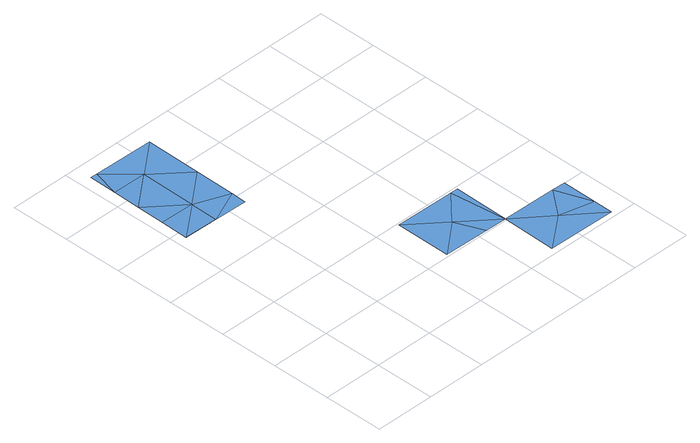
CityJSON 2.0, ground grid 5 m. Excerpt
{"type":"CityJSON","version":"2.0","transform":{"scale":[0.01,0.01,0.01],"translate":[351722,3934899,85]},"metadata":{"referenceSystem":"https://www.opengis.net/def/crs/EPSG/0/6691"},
"CityObjects":{
"waterbody1":{"type":"WaterBody","attributes":{"name":"4","class":"1140","function":"1","WaterBodyRiverFloodingRiskAttribute.description":"2","WaterBodyRiverFloodingRiskAttribute.rankOrg":"2","WaterBodyRiverFloodingRiskAttribute.adminType":"2","WaterBodyRiverFloodingRiskAttribute.scale":"L1"},"geometry":[{"type":"MultiSurface","lod":"1","boundaries":[[[0,1,2]],[[3,0,2]],[[3,2,4]],[[3,4,5]],[[5,4,6]],[[6,4,7]],[[4,8,7]],[[8,4,9]],[[2,10,9]],[[11,10,2]],[[10,11,12]],[[11,1,13]],[[6,7,14]],[[11,2,1]],[[2,9,4]]]}]},
"waterbody2":{"type":"WaterBody","attributes":{"name":"4","class":"1140","function":"1","WaterBodyRiverFloodingRiskAttribute.description":"2","WaterBodyRiverFloodingRiskAttribute.rankOrg":"1","WaterBodyRiverFloodingRiskAttribute.adminType":"2","WaterBodyRiverFloodingRiskAttribute.scale":"L1"},"geometry":[{"type":"MultiSurface","lod":"1","boundaries":[[[15,16,17]],[[16,15,18]],[[19,16,18]],[[18,20,21]],[[15,20,18]],[[19,18,21]]]}]},
"waterbody3":{"type":"WaterBody","attributes":{"name":"4","class":"1140","function":"1","WaterBodyRiverFloodingRiskAttribute.description":"2","WaterBodyRiverFloodingRiskAttribute.rankOrg":"2","WaterBodyRiverFloodingRiskAttribute.adminType":"2","WaterBodyRiverFloodingRiskAttribute.scale":"L1"},"geometry":[{"type":"MultiSurface","lod":"1","boundaries":[[[22,16,23]],[[23,24,22]],[[24,23,25]],[[26,23,16]],[[26,25,23]],[[22,24,27]]]}]}
},
"vertices":[
[95,2161,10],[91,1932,10],[376,2156,10],[99,2394,10],[384,2622,10],[99,2396,10],[103,2627,10],[164,2859,10],[669,2850,10],[661,2384,10],[656,2047,10],[372,1923,10],[653,1919,10],[91,1928,10],[107,2860,10],
[1711,980,10],[1764,513,10],[1771,979,10],[1486,751,10],[1584,516,10],[1209,988,10],[1202,523,10],
[2219,506,10],[2045,281,10],[2330,211,10],[2327,49,10],[1756,58,10],[2335,504,10]
]}
